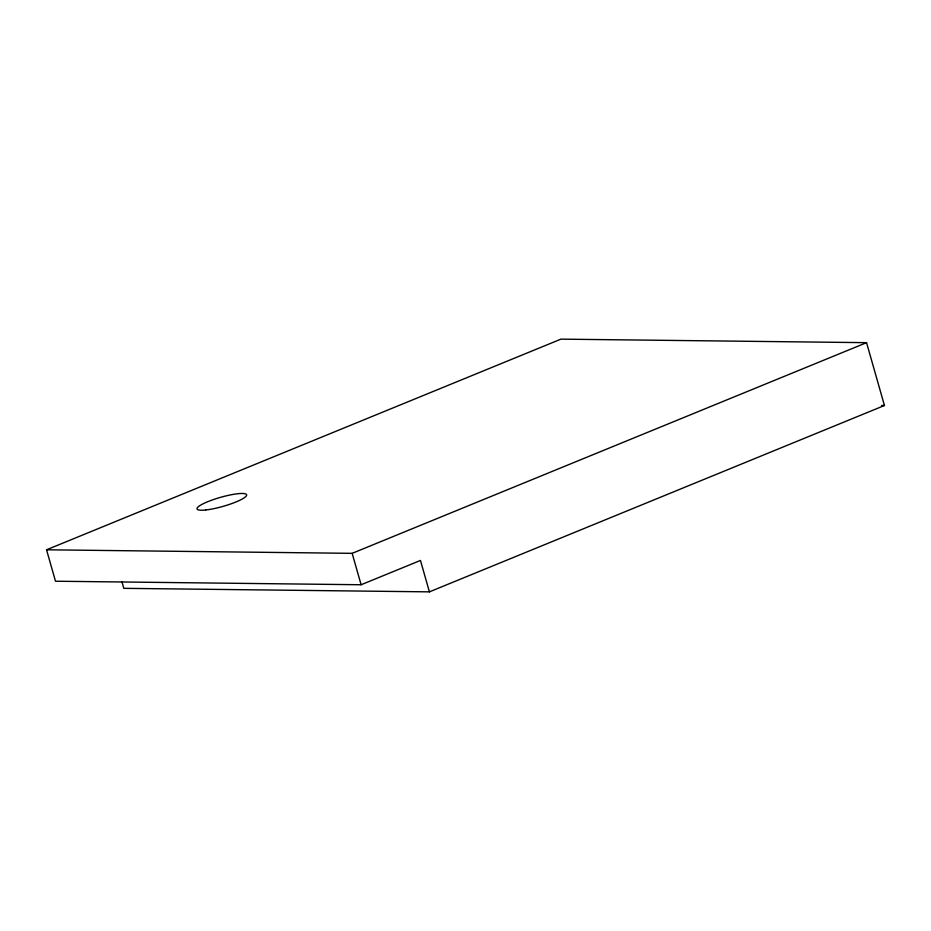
<?xml version="1.0" encoding="UTF-8"?>
<svg xmlns="http://www.w3.org/2000/svg" width="931" height="931" viewBox="0 0 931 931"><rect width="100%" height="100%" fill="white"/><g stroke="black" fill="none" stroke-linecap="round" stroke-linejoin="round"><path stroke-width="1.4" d="M429.412 591.86L420.463 560.45L361.112 584.749L55.499 581.223L46.55 549.802L560.939 339.14L866.552 342.666L884.45 405.497L429.412 591.86L123.8 588.334L121.856 581.503M46.55 549.802L352.162 553.34L866.552 342.666M881.552 405.474L884.45 405.497M352.162 553.34L361.112 584.749M205.739 509.979A25.754 4.69 -15.9 0 0 246.226 496.037A25.754 4.69 -15.9 0 0 213.583 499.516A25.754 4.69 -15.9 0 0 205.739 509.979"/></g></svg>
